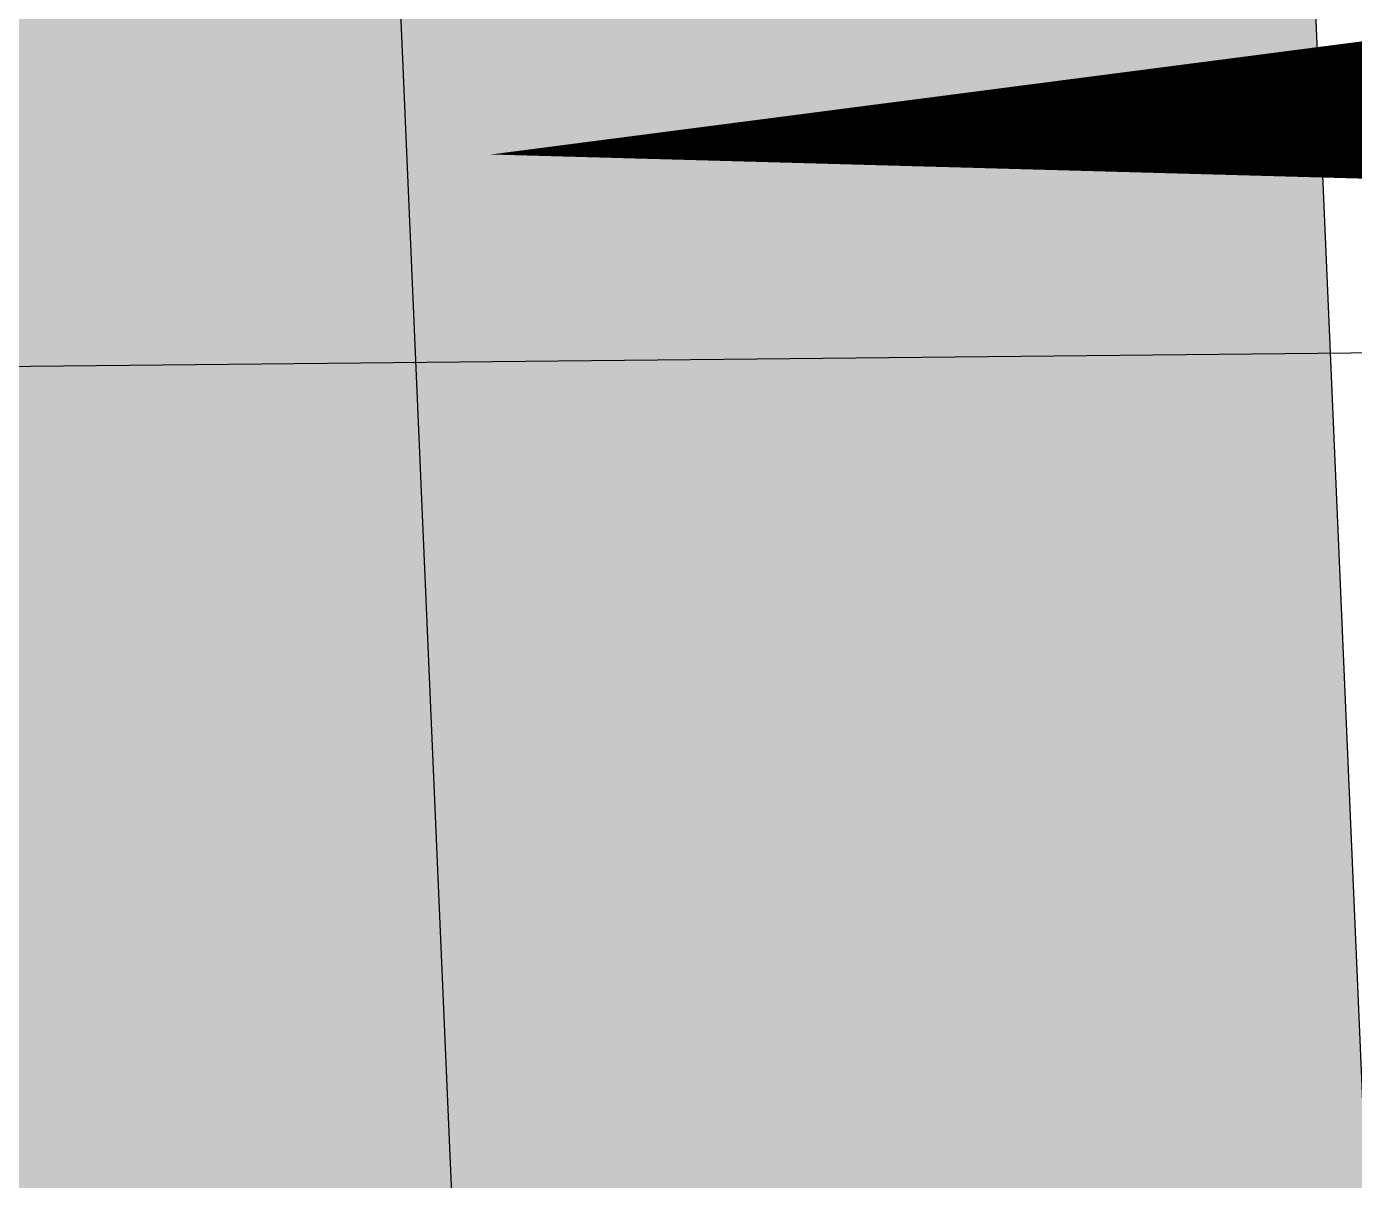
# Model space of a CAD drawing. Extents: x 88833 to 97610, y 5963373 to 5974710.
# Drawn here: x 95463.81 to 95471.06, y 5964293.46 to 5964299.76 of the extents above; entities that cross this region are included whole.
import ezdxf

# ---------------------------------------------------------------- set-up
doc = ezdxf.new("R2010")
doc.units = 0
doc.header["$LTSCALE"] = 5
doc.linetypes.add('COOP2', pattern=[10, 5, -1, 0, -1, 0, -1, 0, -1, 0, -1])
doc.linetypes.add('POWERLINE5', pattern=[7.8, 2.4, -0.6, 0.6, -0.6, 0.6, -0.6, 2.4])
for name, color, linetype in [('AS-POWER-EXISTING', 72, 'POWERLINE5'), ('P-APEX RECON PAY ITEMS', 240, 'Continuous'), ('P-APEX RECON-10m BUFFER', 51, 'COOP2'), ('P-APEX RECON-URBAN', 30, 'COOP2'), ('P-APEX RECON-WORK AREA', 104, 'Continuous')]:
    doc.layers.add(name, color=color, linetype=linetype)
doc.layers.add('P-APEX RECON-TO BE DRILLED-H', color=7, linetype='Continuous', true_color=0xffafe1)
doc.styles.add('80', font='ARIALN.TTF', dxfattribs={"height": 10})

# ---------------------------------------------------------------- blocks, each defined once
blk = doc.blocks.new('*U898')
at = {"color": 240, "flags": 128}
blk.add_lwpolyline([(-63.5875, -3.2271, 0, 10, 0), (0, 0, 5, 5, 0)], format="xyseb", dxfattribs=at)
at = {"color": 4, "style": '80'}
blk.add_attdef('OTHER_001', (-14.6965, -5.0034), '', height=10, dxfattribs=at)
blk = doc.blocks.new('*U899')
at = {"color": 240, "flags": 128}
blk.add_lwpolyline([(112.8026, 23.4943, 0, 10, 0), (0, 0, 5, 5, 0)], format="xyseb", dxfattribs=at)
at = {"color": 4, "style": '80'}
blk.add_attdef('OTHER_001', (-14.6965, -5.0034), '', height=10, dxfattribs=at)

msp = doc.modelspace()

# ---------------------------------------------------------------- hatches: boundary and pattern name
at = {"layer": 'P-APEX RECON-10m BUFFER', "transparency": 33554687}
h = msp.add_hatch(color=256, dxfattribs=at)
h.dxf.hatch_style = 1
h.paths.add_polyline_path([(95479.343, 5964103.2013), (95473.5391, 5964237.6151), (95478.5304, 5964237.8306), (95477.6683, 5964257.7961), (95472.677, 5964257.5806), (95471.8816, 5964275.9997), (95501.2648, 5964276.4937), (95517.6194, 5964277.7546), (95539.2972, 5964281.3928), (95562.79, 5964286.7572), (95581.4715, 5964290.5131), (95601.2903, 5964292.8154), (95628.7869, 5964293.2093), (95640.1046, 5964292.1731), (95642.115, 5964292.1603), (95642.0101, 5964297.1571), (95640.3487, 5964297.1677), (95628.9794, 5964298.2086), (95600.9655, 5964297.8073), (95580.6896, 5964295.4519), (95561.7414, 5964291.6424), (95538.3268, 5964286.2959), (95517.0127, 5964282.7187), (95501.0306, 5964281.4865), (95471.666, 5964280.9928), (95470.4341, 5964309.5218), (95460.4421, 5964309.3069), (95462.6942, 5964257.1495), (95457.7028, 5964256.934), (95458.5649, 5964236.9685), (95463.5563, 5964237.184), (95469.3516, 5964102.9707)])
at = {"layer": 'P-APEX RECON-TO BE DRILLED-H', "transparency": 33554687}
h = msp.add_hatch(color=256, dxfattribs=at)
h.dxf.hatch_style = 1
h.paths.add_polyline_path([(95472.9766, 5964250.6421), (95462.9938, 5964250.211), (95460.4421, 5964309.3069), (95460.3526, 5964311.3778), (95460.4428, 5964314.2149), (95460.6102, 5964319.4817), (95465.6036, 5964319.323), (95470.5972, 5964319.1643), (95470.3515, 5964311.4347), (95471.666, 5964280.9928)])

# ---------------------------------------------------------------- linework, layer by layer
at = {"layer": 'AS-POWER-EXISTING', "flags": 128}
msp.add_lwpolyline([(95498.2963, 5964299.6371), (95491.5417, 5964299.101), (95475.8448, 5964298.025), (95459.7261, 5964297.861), (95446.5315, 5964296.6818), (95432.8688, 5964295.2885), (95422.3854, 5964294.3716), (95410.1225, 5964293.8388)], dxfattribs=at)
at = {"layer": 'P-APEX RECON-URBAN', "ltscale": 1.5, "flags": 128}
msp.add_lwpolyline([(95604.6636, 5963883.7751), (95600.6884, 5963884.0652), (95571.9014, 5963891.3178), (95550.7684, 5963922.0886), (95550.5759, 5963922.3879), (95478.9672, 5963996.0956), (95465.3521, 5964311.4063), (95468.8389, 5964421.1347), (95470.6486, 5964475.3048), (95620.1869, 5964480.377), (95611.9889, 5964873.2853), (95529.0818, 5964871.5646), (95526.6248, 5964991.5349), (95665.3814, 5964994.3101), (95662.7898, 5965117.1451), (95662.1144, 5965146.9834), (95828.8277, 5965237.7221), (95821.6586, 5965434.392), (95656.0944, 5965431.2264), (95637.6531, 5966315.6105), (95636.8309, 5966360.6079), (95631.1633, 5966670.7668), (95630.4182, 5966710.1548), (95629.2858, 5966773.5141), (95573.2958, 5966772.4813), (95562.2088, 5967247.7601), (95558.5334, 5967405.3148), (95555.9538, 5967515.8854), (95553.8147, 5967607.1213), (95550.488, 5967748.4402), (95549.5484, 5967788.3558), (95547.1143, 5967891.7546), (95538.1079, 5967891.5067), (95535.6013, 5967998.0255), (95514.6465, 5968047.887), (95530.4239, 5968091.2927), (95528.948, 5968153.9729), (95524.0497, 5968359.5497), (95523.4469, 5968384.5482), (95600.5204, 5968386.5164), (95597.7928, 5968513.781), (95647.5568, 5968535.5044), (95594.6788, 5968659.0668), (95594.1528, 5968683.6072), (95593.1464, 5968730.5641), (95586.8305, 5969025.2331), (95585.9729, 5969065.2432), (95584.5759, 5969130.4189), (95583.3467, 5969187.0244), (95576.2282, 5969512.8694), (95575.4308, 5969547.8877), (95567.508, 5969905.4163), (95562.1875, 5969910.4964)], dxfattribs=at)
at = {"layer": 'P-APEX RECON-WORK AREA', "flags": 128}
msp.add_lwpolyline([(95561.7414, 5964291.6424), (95538.3268, 5964286.2959), (95517.0127, 5964282.7187), (95501.0306, 5964281.4865), (95471.666, 5964280.9928), (95470.4341, 5964309.5218), (95460.4421, 5964309.3069), (95462.6942, 5964257.1495), (95457.7028, 5964256.934), (95458.5649, 5964236.9685), (95463.5563, 5964237.184), (95469.3516, 5964102.9707)], dxfattribs=at)

# ---------------------------------------------------------------- block references
at = {"layer": 'P-APEX RECON PAY ITEMS'}
for name, p in [('*U898', (95529.9294, 5964302.2891)), ('*U899', (95353.0174, 5964277.1557))]:
    msp.add_blockref(name, p, dxfattribs=at)

doc.saveas('drawing.dxf')
